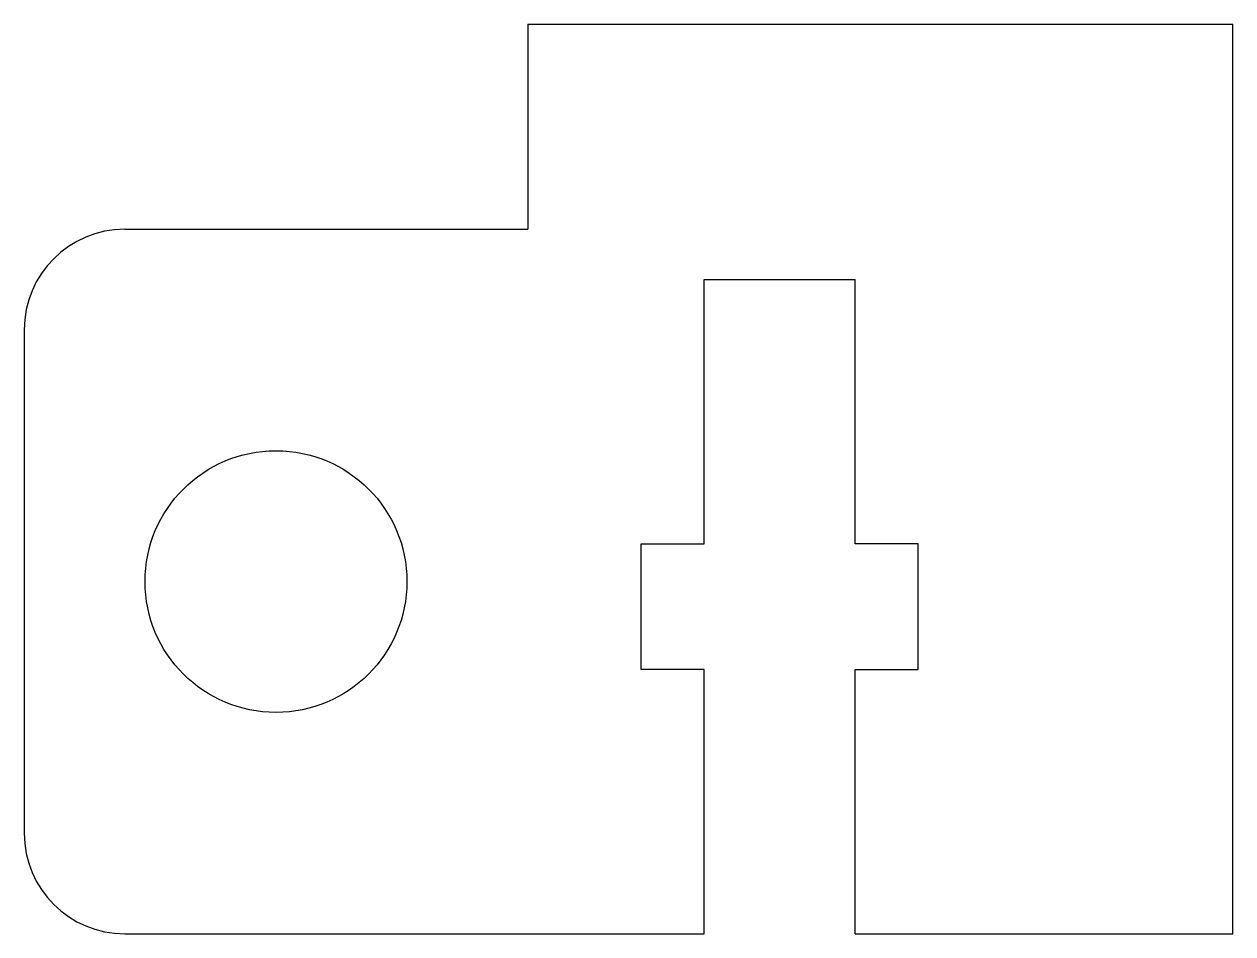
# Model space of a CAD drawing. Header units: millimetres. Extents: x -10 to 14, y 0 to 18.1.
import ezdxf

# ---------------------------------------------------------------- set-up
doc = ezdxf.new("R2010")
doc.units = ezdxf.units.MM

msp = doc.modelspace()

# ---------------------------------------------------------------- linework, layer by layer
at = {"color": 7, "linetype": 'Continuous', "lineweight": 25}
for p, q in [((0, 18.075), (0, 14)), ((0, 18.075), (14, 18.075)), ((14, 0), (14, 18.075)), ((-8, 14), (0, 14)), ((3.5, 13), (6.5, 13)), ((3.5, 7.75), (3.5, 13)), ((6.5, 7.75), (6.5, 13)), ((-10, 12), (-10, 2)), ((2.25, 7.75), (3.5, 7.75)), ((2.25, 5.25), (2.25, 7.75)), ((7.75, 7.75), (6.5, 7.75)), ((7.75, 5.25), (7.75, 7.75)), ((3.5, 5.25), (2.25, 5.25)), ((3.5, 0), (3.5, 5.25)), ((6.5, 0), (6.5, 5.25)), ((6.5, 5.25), (7.75, 5.25)), ((-8, 0), (3.5, 0)), ((6.5, 0), (14, 0))]:
    msp.add_line(p, q, dxfattribs=at)
msp.add_circle((-5, 7), 2.6, dxfattribs=at)
for centre, start, end in [((-8, 12), 90, 180), ((-8, 2), 180, 270)]:
    msp.add_arc(centre, 2, start, end, dxfattribs=at)

doc.saveas('drawing.dxf')
